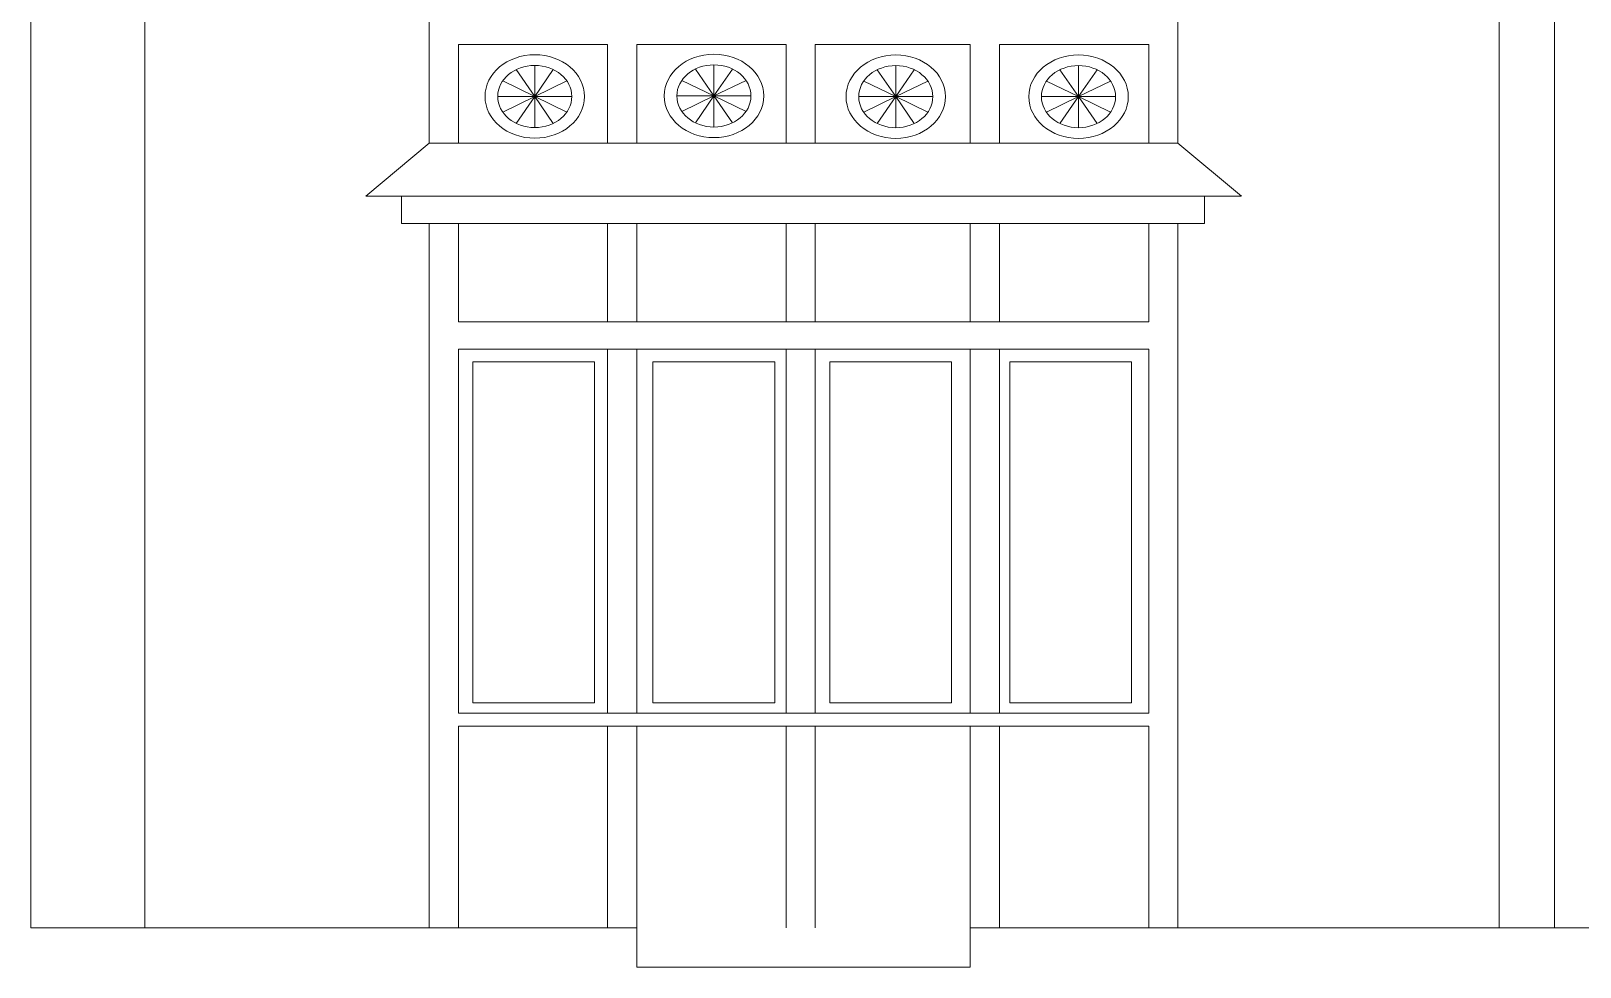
# Model space of a CAD drawing. Header units: centimetres. Extents: x -61 to 61, y -26 to 26.
# Drawn here: x -45.03 to -33.19, y 3.61 to 10.77 of the extents above; entities that cross this region are included whole.
import ezdxf

# ---------------------------------------------------------------- set-up
doc = ezdxf.new("R2010")
doc.units = ezdxf.units.CM
doc.header["$MEASUREMENT"] = 0
doc.layers.add('layer 1', color=7, linetype='Continuous')

msp = doc.modelspace()

# ---------------------------------------------------------------- linework, layer by layer
at = {"layer": 'layer 1', "color": 177, "lineweight": 9}
for points in [[(-33.3811, 15.52958), (-33.3811, 15.52958), (-33.3811, 3.91196), (-33.3811, 3.91196)], [(-41.98321, 14.50292), (-41.98321, 14.50292), (-41.98321, 9.90905), (-41.98321, 9.90905)], [(-36.25975, 14.50292), (-36.25975, 14.50292), (-36.25975, 9.90905), (-36.25975, 9.90905)], [(-44.15581, 12.63251), (-44.15581, 12.63251), (-44.15581, 3.91196), (-44.15581, 3.91196)], [(-33.80544, 12.63251), (-33.80544, 12.63251), (-33.80544, 3.91196), (-33.80544, 3.91196)], [(-41.75944, 10.66097), (-41.75944, 10.66097), (-41.75944, 9.90905), (-41.75944, 9.90905)], [(-41.75944, 10.66097), (-41.75944, 10.66097), (-40.61921, 10.66097), (-40.61921, 10.66097)], [(-40.61921, 10.66097), (-40.61921, 10.66097), (-40.61921, 9.90905), (-40.61921, 9.90905)], [(-40.39544, 10.66097), (-40.39544, 10.66097), (-40.39544, 9.90905), (-40.39544, 9.90905)], [(-40.39544, 10.66097), (-40.39544, 10.66097), (-39.25521, 10.66097), (-39.25521, 10.66097)], [(-39.25521, 10.66097), (-39.25521, 10.66097), (-39.25521, 9.90905), (-39.25521, 9.90905)], [(-39.03144, 10.66097), (-39.03144, 10.66097), (-39.03144, 9.90905), (-39.03144, 9.90905)], [(-39.03144, 10.66097), (-39.03144, 10.66097), (-37.84752, 10.66097), (-37.84752, 10.66097)], [(-37.84752, 10.66097), (-37.84752, 10.66097), (-37.84752, 9.90905), (-37.84752, 9.90905)], [(-37.62375, 10.66097), (-37.62375, 10.66097), (-37.62375, 9.90905), (-37.62375, 9.90905)], [(-37.62375, 10.66097), (-37.62375, 10.66097), (-36.48352, 10.66097), (-36.48352, 10.66097)], [(-36.48352, 10.66097), (-36.48352, 10.66097), (-36.48352, 9.90905), (-36.48352, 9.90905)], [(-41.17555, 10.26501), (-41.17555, 10.26501), (-41.31713, 10.47072), (-41.31713, 10.47072)], [(-41.17555, 10.26501), (-41.17555, 10.26501), (-41.17555, 10.50254), (-41.17555, 10.50254)], [(-41.17555, 10.26501), (-41.17555, 10.26501), (-41.03397, 10.47072), (-41.03397, 10.47072)], [(-39.80614, 10.26914), (-39.80614, 10.26914), (-39.94772, 10.47485), (-39.94772, 10.47485)], [(-39.80614, 10.26914), (-39.80614, 10.26914), (-39.80614, 10.50667), (-39.80614, 10.50667)], [(-39.80614, 10.26914), (-39.80614, 10.26914), (-39.66456, 10.47485), (-39.66456, 10.47485)], [(-38.41627, 10.26364), (-38.41627, 10.26364), (-38.55785, 10.46935), (-38.55785, 10.46935)], [(-38.41627, 10.26364), (-38.41627, 10.26364), (-38.41627, 10.50117), (-38.41627, 10.50117)], [(-38.41627, 10.26364), (-38.41627, 10.26364), (-38.27469, 10.46935), (-38.27469, 10.46935)], [(-37.01986, 10.26364), (-37.01986, 10.26364), (-37.16144, 10.46934), (-37.16144, 10.46934)], [(-37.01986, 10.26364), (-37.01986, 10.26364), (-37.16144, 10.46934), (-37.16144, 10.46934)], [(-37.01986, 10.26364), (-37.01986, 10.26364), (-37.01986, 10.50117), (-37.01986, 10.50117)], [(-37.01986, 10.26364), (-37.01986, 10.26364), (-37.01986, 10.50117), (-37.01986, 10.50117)], [(-37.01986, 10.26364), (-37.01986, 10.26364), (-36.87828, 10.46934), (-36.87828, 10.46934)], [(-37.01986, 10.26364), (-37.01986, 10.26364), (-36.87828, 10.46934), (-36.87828, 10.46934)], [(-41.17555, 10.26501), (-41.17555, 10.26501), (-41.42077, 10.38377), (-41.42077, 10.38377)], [(-41.17555, 10.26501), (-41.17555, 10.26501), (-40.93032, 10.38377), (-40.93032, 10.38377)], [(-39.80614, 10.26914), (-39.80614, 10.26914), (-40.05136, 10.38791), (-40.05136, 10.38791)], [(-39.80614, 10.26914), (-39.80614, 10.26914), (-39.56091, 10.38791), (-39.56091, 10.38791)], [(-38.41627, 10.26364), (-38.41627, 10.26364), (-38.6615, 10.38241), (-38.6615, 10.38241)], [(-38.41627, 10.26364), (-38.41627, 10.26364), (-38.17105, 10.38241), (-38.17105, 10.38241)], [(-37.01986, 10.26364), (-37.01986, 10.26364), (-37.26509, 10.3824), (-37.26509, 10.3824)], [(-37.01986, 10.26364), (-37.01986, 10.26364), (-37.26509, 10.3824), (-37.26509, 10.3824)], [(-37.01986, 10.26364), (-37.01986, 10.26364), (-36.77464, 10.3824), (-36.77464, 10.3824)], [(-37.01986, 10.26364), (-37.01986, 10.26364), (-36.77464, 10.3824), (-36.77464, 10.3824)], [(-41.17555, 10.26501), (-41.17555, 10.26501), (-41.45871, 10.26501), (-41.45871, 10.26501)], [(-41.17555, 10.26501), (-41.17555, 10.26501), (-41.42077, 10.14624), (-41.42077, 10.14624)], [(-41.17555, 10.26501), (-41.17555, 10.26501), (-41.31713, 10.0593), (-41.31713, 10.0593)], [(-41.17555, 10.26501), (-41.17555, 10.26501), (-41.17555, 10.02748), (-41.17555, 10.02748)], [(-41.17555, 10.26501), (-41.17555, 10.26501), (-41.03397, 10.0593), (-41.03397, 10.0593)], [(-41.17555, 10.26501), (-41.17555, 10.26501), (-40.93032, 10.14624), (-40.93032, 10.14624)], [(-41.17555, 10.26501), (-41.17555, 10.26501), (-40.89239, 10.26501), (-40.89239, 10.26501)], [(-39.80614, 10.26914), (-39.80614, 10.26914), (-40.0893, 10.26914), (-40.0893, 10.26914)], [(-39.80614, 10.26914), (-39.80614, 10.26914), (-40.05136, 10.15038), (-40.05136, 10.15038)], [(-39.80614, 10.26914), (-39.80614, 10.26914), (-39.94772, 10.06344), (-39.94772, 10.06344)], [(-39.80614, 10.26914), (-39.80614, 10.26914), (-39.80614, 10.03161), (-39.80614, 10.03161)], [(-39.80614, 10.26914), (-39.80614, 10.26914), (-39.66456, 10.06344), (-39.66456, 10.06344)], [(-39.80614, 10.26914), (-39.80614, 10.26914), (-39.56091, 10.15038), (-39.56091, 10.15038)], [(-39.80614, 10.26914), (-39.80614, 10.26914), (-39.52298, 10.26914), (-39.52298, 10.26914)], [(-38.41627, 10.26364), (-38.41627, 10.26364), (-38.69944, 10.26364), (-38.69944, 10.26364)], [(-38.41627, 10.26364), (-38.41627, 10.26364), (-38.6615, 10.14488), (-38.6615, 10.14488)], [(-38.41627, 10.26364), (-38.41627, 10.26364), (-38.55785, 10.05793), (-38.55785, 10.05793)], [(-38.41627, 10.26364), (-38.41627, 10.26364), (-38.41627, 10.02611), (-38.41627, 10.02611)], [(-38.41627, 10.26364), (-38.41627, 10.26364), (-38.27469, 10.05793), (-38.27469, 10.05793)], [(-38.41627, 10.26364), (-38.41627, 10.26364), (-38.17105, 10.14488), (-38.17105, 10.14488)], [(-38.41627, 10.26364), (-38.41627, 10.26364), (-38.13311, 10.26364), (-38.13311, 10.26364)], [(-37.01986, 10.26364), (-37.01986, 10.26364), (-37.30302, 10.26364), (-37.30302, 10.26364)], [(-37.01986, 10.26364), (-37.01986, 10.26364), (-37.30302, 10.26364), (-37.30302, 10.26364)], [(-37.01986, 10.26364), (-37.01986, 10.26364), (-37.26509, 10.14487), (-37.26509, 10.14487)], [(-37.01986, 10.26364), (-37.01986, 10.26364), (-37.26509, 10.14487), (-37.26509, 10.14487)], [(-37.01986, 10.26364), (-37.01986, 10.26364), (-37.16144, 10.05793), (-37.16144, 10.05793)], [(-37.01986, 10.26364), (-37.01986, 10.26364), (-37.16144, 10.05793), (-37.16144, 10.05793)], [(-37.01986, 10.26364), (-37.01986, 10.26364), (-37.01986, 10.0261), (-37.01986, 10.0261)], [(-37.01986, 10.26364), (-37.01986, 10.26364), (-36.87828, 10.05793), (-36.87828, 10.05793)], [(-37.01986, 10.26364), (-37.01986, 10.26364), (-36.77464, 10.14487), (-36.77464, 10.14487)], [(-37.01986, 10.26364), (-37.01986, 10.26364), (-36.7367, 10.26364), (-36.7367, 10.26364)], [(-37.01986, 10.26364), (-37.01986, 10.26364), (-37.01986, 10.0261), (-37.01986, 10.0261)], [(-37.01986, 10.26364), (-37.01986, 10.26364), (-36.87828, 10.05793), (-36.87828, 10.05793)], [(-37.01986, 10.26364), (-37.01986, 10.26364), (-36.77464, 10.14487), (-36.77464, 10.14487)], [(-37.01986, 10.26364), (-37.01986, 10.26364), (-36.7367, 10.26364), (-36.7367, 10.26364)], [(-36.25975, 9.90905), (-36.25975, 9.90905), (-35.77481, 9.50226), (-35.77481, 9.50226)], [(-36.25975, 9.90905), (-36.25975, 9.90905), (-35.77481, 9.50226), (-35.77481, 9.50226)], [(-41.98321, 4.70015), (-41.98321, 4.70015), (-41.98321, 9.29402), (-41.98321, 9.29402)], [(-41.75944, 8.5421), (-41.75944, 8.5421), (-41.75944, 9.29402), (-41.75944, 9.29402)], [(-40.61921, 8.5421), (-40.61921, 8.5421), (-40.61921, 9.29402), (-40.61921, 9.29402)], [(-40.39544, 8.5421), (-40.39544, 8.5421), (-40.39544, 9.29402), (-40.39544, 9.29402)], [(-39.25521, 8.5421), (-39.25521, 8.5421), (-39.25521, 9.29402), (-39.25521, 9.29402)], [(-39.03144, 8.5421), (-39.03144, 8.5421), (-39.03144, 9.29402), (-39.03144, 9.29402)], [(-37.84752, 8.5421), (-37.84752, 8.5421), (-37.84752, 9.29402), (-37.84752, 9.29402)], [(-37.62375, 8.5421), (-37.62375, 8.5421), (-37.62375, 9.29402), (-37.62375, 9.29402)], [(-36.48352, 8.5421), (-36.48352, 8.5421), (-36.48352, 9.29402), (-36.48352, 9.29402)], [(-36.25975, 4.70015), (-36.25975, 4.70015), (-36.25975, 9.29402), (-36.25975, 9.29402)], [(-41.75944, 8.5421), (-41.75944, 8.5421), (-36.48352, 8.5421), (-36.48352, 8.5421)], [(-41.75944, 6.56366), (-41.75944, 6.56366), (-41.75944, 8.33311), (-41.75944, 8.33311)], [(-41.75944, 8.33311), (-41.75944, 8.33311), (-36.48352, 8.33311), (-36.48352, 8.33311)], [(-40.61921, 6.56366), (-40.61921, 6.56366), (-40.61921, 8.33311), (-40.61921, 8.33311)], [(-40.39544, 6.56366), (-40.39544, 6.56366), (-40.39544, 8.33311), (-40.39544, 8.33311)], [(-39.25521, 6.56366), (-39.25521, 6.56366), (-39.25521, 8.33311), (-39.25521, 8.33311)], [(-39.03144, 6.56366), (-39.03144, 6.56366), (-39.03144, 8.33311), (-39.03144, 8.33311)], [(-37.84752, 6.56366), (-37.84752, 6.56366), (-37.84752, 8.33311), (-37.84752, 8.33311)], [(-37.62375, 6.56366), (-37.62375, 6.56366), (-37.62375, 8.33311), (-37.62375, 8.33311)], [(-36.48352, 6.56366), (-36.48352, 6.56366), (-36.48352, 8.33311), (-36.48352, 8.33311)], [(-41.75944, 6.56366), (-41.75944, 6.56366), (-41.75944, 6.45023), (-41.75944, 6.45023)], [(-40.61921, 6.56366), (-40.61921, 6.56366), (-40.61921, 6.45023), (-40.61921, 6.45023)], [(-40.39544, 6.56366), (-40.39544, 6.56366), (-40.39544, 6.45023), (-40.39544, 6.45023)], [(-39.25521, 6.56366), (-39.25521, 6.56366), (-39.25521, 6.45023), (-39.25521, 6.45023)], [(-39.03144, 6.56366), (-39.03144, 6.56366), (-39.03144, 6.45023), (-39.03144, 6.45023)], [(-37.84752, 6.56366), (-37.84752, 6.56366), (-37.84752, 6.45023), (-37.84752, 6.45023)], [(-37.84752, 6.56366), (-37.84752, 6.56366), (-37.84752, 6.45023), (-37.84752, 6.45023)], [(-37.62375, 6.56366), (-37.62375, 6.56366), (-37.62375, 6.45023), (-37.62375, 6.45023)], [(-37.62375, 6.56366), (-37.62375, 6.56366), (-37.62375, 6.45023), (-37.62375, 6.45023)], [(-36.48352, 6.56366), (-36.48352, 6.56366), (-36.48352, 6.45023), (-36.48352, 6.45023)], [(-36.48352, 6.56366), (-36.48352, 6.56366), (-36.48352, 6.45023), (-36.48352, 6.45023)], [(-41.75944, 5.55175), (-41.75944, 5.55175), (-41.75944, 6.45023), (-41.75944, 6.45023)], [(-40.61921, 5.55175), (-40.61921, 5.55175), (-40.61921, 6.45023), (-40.61921, 6.45023)], [(-40.39544, 5.55175), (-40.39544, 5.55175), (-40.39544, 6.45023), (-40.39544, 6.45023)], [(-39.25521, 5.55175), (-39.25521, 5.55175), (-39.25521, 6.45023), (-39.25521, 6.45023)], [(-39.03144, 5.55175), (-39.03144, 5.55175), (-39.03144, 6.45023), (-39.03144, 6.45023)], [(-37.84752, 5.55175), (-37.84752, 5.55175), (-37.84752, 6.45023), (-37.84752, 6.45023)], [(-37.62375, 5.55175), (-37.62375, 5.55175), (-37.62375, 6.45023), (-37.62375, 6.45023)], [(-36.48352, 5.55175), (-36.48352, 5.55175), (-36.48352, 6.45023), (-36.48352, 6.45023)], [(-41.75944, 5.55175), (-41.75944, 5.55175), (-36.48352, 5.55175), (-36.48352, 5.55175)], [(-41.75944, 4.70015), (-41.75944, 4.70015), (-41.75944, 5.45276), (-41.75944, 5.45276)], [(-41.75944, 5.45276), (-41.75944, 5.45276), (-36.48352, 5.45276), (-36.48352, 5.45276)], [(-40.61921, 3.91196), (-40.61921, 3.91196), (-40.61921, 5.45276), (-40.61921, 5.45276)], [(-40.39544, 3.91196), (-40.39544, 3.91196), (-40.39544, 5.45276), (-40.39544, 5.45276)], [(-39.25521, 4.0463), (-39.25521, 4.0463), (-39.25521, 5.45276), (-39.25521, 5.45276)], [(-39.03144, 4.0005), (-39.03144, 4.0005), (-39.03144, 5.45276), (-39.03144, 5.45276)], [(-37.84752, 3.91196), (-37.84752, 3.91196), (-37.84752, 5.45276), (-37.84752, 5.45276)], [(-37.62375, 3.91196), (-37.62375, 3.91196), (-37.62375, 5.45276), (-37.62375, 5.45276)], [(-36.48352, 4.70015), (-36.48352, 4.70015), (-36.48352, 5.45276), (-36.48352, 5.45276)], [(-41.98321, 4.70015), (-41.98321, 4.70015), (-41.98321, 3.91196), (-41.98321, 3.91196)], [(-41.75944, 4.70015), (-41.75944, 4.70015), (-41.75944, 3.91196), (-41.75944, 3.91196)], [(-36.48352, 4.70015), (-36.48352, 4.70015), (-36.48352, 3.91196), (-36.48352, 3.91196)], [(-36.25975, 4.70015), (-36.25975, 4.70015), (-36.25975, 3.91196), (-36.25975, 3.91196)], [(-39.25521, 4.0463), (-39.25521, 4.0463), (-39.25521, 3.91196), (-39.25521, 3.91196)], [(-39.03144, 4.0005), (-39.03144, 4.0005), (-39.03144, 3.91196), (-39.03144, 3.91196)]]:
    msp.add_open_spline(points, degree=3, dxfattribs=at)
at = {"layer": 'layer 1', "color": 250, "lineweight": 9}
for points in [[(-45.02587, 14.72682), (-45.02587, 14.72682), (-45.02587, 3.91196), (-45.02587, 3.91196)], [(-45.02588, 3.91196), (-45.02588, 3.91196), (-40.39543, 3.91196), (-40.39543, 3.91196)], [(-40.39543, 3.91196), (-40.39543, 3.91196), (-40.39543, 3.61196), (-40.39543, 3.61196)], [(-37.84752, 3.91196), (-37.84752, 3.91196), (-32.72496, 3.91196), (-32.72496, 3.91196)], [(-37.84752, 3.91196), (-37.84752, 3.91196), (-37.84752, 3.61196), (-37.84752, 3.61196)], [(-40.39543, 3.61196), (-40.39543, 3.61196), (-37.84752, 3.61196), (-37.84752, 3.61196)]]:
    msp.add_open_spline(points, degree=3, dxfattribs=at)
at = {"layer": 'layer 1', "color": 177, "lineweight": 9}
for points, knots in [([(-41.17555, 9.94604), (-40.96555, 9.94604), (-40.79531, 10.08885), (-40.79531, 10.26501), (-40.79531, 10.26501), (-40.79531, 10.44117), (-40.96555, 10.58398), (-41.17555, 10.58398), (-41.17555, 10.58398), (-41.38555, 10.58398), (-41.55579, 10.44117), (-41.55579, 10.26501), (-41.55579, 10.26501), (-41.55579, 10.08885), (-41.38555, 9.94604), (-41.17555, 9.94604)], [0, 0, 0, 0, 0.2, 0.2, 0.2, 0.2, 0.4, 0.4, 0.4, 0.4, 0.6, 0.6, 0.6, 0.6, 1, 1, 1, 1]), ([(-39.80614, 9.95018), (-39.59614, 9.95018), (-39.4259, 10.09298), (-39.4259, 10.26914), (-39.4259, 10.26914), (-39.4259, 10.44531), (-39.59614, 10.58811), (-39.80614, 10.58811), (-39.80614, 10.58811), (-40.01614, 10.58811), (-40.18638, 10.44531), (-40.18638, 10.26914), (-40.18638, 10.26914), (-40.18638, 10.09298), (-40.01614, 9.95018), (-39.80614, 9.95018)], [0, 0, 0, 0, 0.2, 0.2, 0.2, 0.2, 0.4, 0.4, 0.4, 0.4, 0.6, 0.6, 0.6, 0.6, 1, 1, 1, 1]), ([(-38.41627, 9.94467), (-38.20627, 9.94467), (-38.03603, 10.08748), (-38.03603, 10.26364), (-38.03603, 10.26364), (-38.03603, 10.4398), (-38.20627, 10.58261), (-38.41627, 10.58261), (-38.41627, 10.58261), (-38.62628, 10.58261), (-38.79652, 10.4398), (-38.79652, 10.26364), (-38.79652, 10.26364), (-38.79652, 10.08748), (-38.62628, 9.94467), (-38.41627, 9.94467)], [0, 0, 0, 0, 0.2, 0.2, 0.2, 0.2, 0.4, 0.4, 0.4, 0.4, 0.6, 0.6, 0.6, 0.6, 1, 1, 1, 1]), ([(-37.01986, 9.94467), (-36.80986, 9.94467), (-36.63962, 10.08747), (-36.63962, 10.26364), (-36.63962, 10.26364), (-36.63962, 10.4398), (-36.80986, 10.5826), (-37.01986, 10.5826), (-37.01986, 10.5826), (-37.22986, 10.5826), (-37.4001, 10.4398), (-37.4001, 10.26364), (-37.4001, 10.26364), (-37.4001, 10.08747), (-37.22986, 9.94467), (-37.01986, 9.94467)], [0, 0, 0, 0, 0.2, 0.2, 0.2, 0.2, 0.4, 0.4, 0.4, 0.4, 0.6, 0.6, 0.6, 0.6, 1, 1, 1, 1]), ([(-37.01986, 9.94467), (-36.80986, 9.94467), (-36.63962, 10.08747), (-36.63962, 10.26364), (-36.63962, 10.26364), (-36.63962, 10.4398), (-36.80986, 10.5826), (-37.01986, 10.5826), (-37.01986, 10.5826), (-37.22986, 10.5826), (-37.4001, 10.4398), (-37.4001, 10.26364), (-37.4001, 10.26364), (-37.4001, 10.08747), (-37.22986, 9.94467), (-37.01986, 9.94467)], [0, 0, 0, 0, 0.2, 0.2, 0.2, 0.2, 0.4, 0.4, 0.4, 0.4, 0.6, 0.6, 0.6, 0.6, 1, 1, 1, 1]), ([(-41.17555, 10.02748), (-41.01917, 10.02748), (-40.89239, 10.13383), (-40.89239, 10.26501), (-40.89239, 10.26501), (-40.89239, 10.39619), (-41.01917, 10.50254), (-41.17555, 10.50254), (-41.17555, 10.50254), (-41.33193, 10.50254), (-41.45871, 10.39619), (-41.45871, 10.26501), (-41.45871, 10.26501), (-41.45871, 10.13383), (-41.33193, 10.02748), (-41.17555, 10.02748)], [0, 0, 0, 0, 0.2, 0.2, 0.2, 0.2, 0.4, 0.4, 0.4, 0.4, 0.6, 0.6, 0.6, 0.6, 1, 1, 1, 1]), ([(-39.80614, 10.03161), (-39.64976, 10.03161), (-39.52298, 10.13796), (-39.52298, 10.26914), (-39.52298, 10.26914), (-39.52298, 10.40033), (-39.64976, 10.50667), (-39.80614, 10.50667), (-39.80614, 10.50667), (-39.96252, 10.50667), (-40.0893, 10.40033), (-40.0893, 10.26914), (-40.0893, 10.26914), (-40.0893, 10.13796), (-39.96252, 10.03161), (-39.80614, 10.03161)], [0, 0, 0, 0, 0.2, 0.2, 0.2, 0.2, 0.4, 0.4, 0.4, 0.4, 0.6, 0.6, 0.6, 0.6, 1, 1, 1, 1]), ([(-38.41627, 10.02611), (-38.25989, 10.02611), (-38.13311, 10.13246), (-38.13311, 10.26364), (-38.13311, 10.26364), (-38.13311, 10.39482), (-38.25989, 10.50117), (-38.41627, 10.50117), (-38.41627, 10.50117), (-38.57266, 10.50117), (-38.69944, 10.39482), (-38.69944, 10.26364), (-38.69944, 10.26364), (-38.69944, 10.13246), (-38.57266, 10.02611), (-38.41627, 10.02611)], [0, 0, 0, 0, 0.2, 0.2, 0.2, 0.2, 0.4, 0.4, 0.4, 0.4, 0.6, 0.6, 0.6, 0.6, 1, 1, 1, 1]), ([(-37.01986, 10.0261), (-36.86348, 10.0261), (-36.7367, 10.13245), (-36.7367, 10.26364), (-36.7367, 10.26364), (-36.7367, 10.39482), (-36.86348, 10.50117), (-37.01986, 10.50117), (-37.01986, 10.50117), (-37.17624, 10.50117), (-37.30302, 10.39482), (-37.30302, 10.26364), (-37.30302, 10.26364), (-37.30302, 10.13245), (-37.17624, 10.0261), (-37.01986, 10.0261)], [0, 0, 0, 0, 0.2, 0.2, 0.2, 0.2, 0.4, 0.4, 0.4, 0.4, 0.6, 0.6, 0.6, 0.6, 1, 1, 1, 1]), ([(-37.01986, 10.0261), (-36.86348, 10.0261), (-36.7367, 10.13245), (-36.7367, 10.26364), (-36.7367, 10.26364), (-36.7367, 10.39482), (-36.86348, 10.50117), (-37.01986, 10.50117), (-37.01986, 10.50117), (-37.17624, 10.50117), (-37.30302, 10.39482), (-37.30302, 10.26364), (-37.30302, 10.26364), (-37.30302, 10.13245), (-37.17624, 10.0261), (-37.01986, 10.0261)], [0, 0, 0, 0, 0.2, 0.2, 0.2, 0.2, 0.4, 0.4, 0.4, 0.4, 0.6, 0.6, 0.6, 0.6, 1, 1, 1, 1]), ([(-41.98321, 9.90905), (-41.98321, 9.90905), (-42.46621, 9.50388), (-42.46621, 9.50388), (-42.46621, 9.50388), (-42.46621, 9.50388), (-35.77675, 9.50388), (-35.77675, 9.50388)], [0, 0, 0, 0, 0.33333333, 0.33333333, 0.33333333, 0.33333333, 1, 1, 1, 1]), ([(-41.98321, 9.90905), (-41.98321, 9.90905), (-37.62375, 9.90905), (-37.62375, 9.90905), (-37.62375, 9.90905), (-37.62375, 9.90905), (-36.25975, 9.90905), (-36.25975, 9.90905)], [0, 0, 0, 0, 0.33333333, 0.33333333, 0.33333333, 0.33333333, 1, 1, 1, 1]), ([(-42.19303, 9.50388), (-42.19303, 9.50388), (-42.19303, 9.29402), (-42.19303, 9.29402), (-42.19303, 9.29402), (-42.19303, 9.29402), (-36.05664, 9.29402), (-36.05664, 9.29402), (-36.05664, 9.29402), (-36.05664, 9.29402), (-36.05664, 9.50388), (-36.05664, 9.50388)], [0, 0, 0, 0, 0.25, 0.25, 0.25, 0.25, 0.5, 0.5, 0.5, 0.5, 1, 1, 1, 1])]:
    msp.add_open_spline(points, degree=3, knots=knots, dxfattribs=at)
at = {"layer": 'layer 1', "color": 242, "lineweight": 9}
for points in [[(-41.64877, 8.23819), (-41.64877, 8.23819), (-40.71782, 8.23819), (-40.71782, 8.23819), (-40.71782, 8.23819), (-40.71782, 8.23819), (-40.71782, 5.63143), (-40.71782, 5.63143), (-40.71782, 5.63143), (-40.71782, 5.63143), (-41.64877, 5.63143), (-41.64877, 5.63143), (-41.64877, 5.63143), (-41.64877, 5.63143), (-41.64877, 8.23819), (-41.64877, 8.23819)], [(-40.27201, 8.23819), (-40.27201, 8.23819), (-39.34106, 8.23819), (-39.34106, 8.23819), (-39.34106, 8.23819), (-39.34106, 8.23819), (-39.34106, 5.63143), (-39.34106, 5.63143), (-39.34106, 5.63143), (-39.34106, 5.63143), (-40.27201, 5.63143), (-40.27201, 5.63143), (-40.27201, 5.63143), (-40.27201, 5.63143), (-40.27201, 8.23819), (-40.27201, 8.23819)], [(-38.92148, 8.23819), (-38.92148, 8.23819), (-37.99053, 8.23819), (-37.99053, 8.23819), (-37.99053, 8.23819), (-37.99053, 8.23819), (-37.99053, 5.63143), (-37.99053, 5.63143), (-37.99053, 5.63143), (-37.99053, 5.63143), (-38.92148, 5.63143), (-38.92148, 5.63143), (-38.92148, 5.63143), (-38.92148, 5.63143), (-38.92148, 8.23819), (-38.92148, 8.23819)], [(-37.54472, 8.23819), (-37.54472, 8.23819), (-36.61377, 8.23819), (-36.61377, 8.23819), (-36.61377, 8.23819), (-36.61377, 8.23819), (-36.61377, 5.63143), (-36.61377, 5.63143), (-36.61377, 5.63143), (-36.61377, 5.63143), (-37.54472, 5.63143), (-37.54472, 5.63143), (-37.54472, 5.63143), (-37.54472, 5.63143), (-37.54472, 8.23819), (-37.54472, 8.23819)], [(-37.54472, 8.23819), (-37.54472, 8.23819), (-36.61377, 8.23819), (-36.61377, 8.23819), (-36.61377, 8.23819), (-36.61377, 8.23819), (-36.61377, 5.63143), (-36.61377, 5.63143), (-36.61377, 5.63143), (-36.61377, 5.63143), (-37.54472, 5.63143), (-37.54472, 5.63143), (-37.54472, 5.63143), (-37.54472, 5.63143), (-37.54472, 8.23819), (-37.54472, 8.23819)]]:
    msp.add_open_spline(points, degree=3, knots=[0, 0, 0, 0, 0.2, 0.2, 0.2, 0.2, 0.4, 0.4, 0.4, 0.4, 0.6, 0.6, 0.6, 0.6, 1, 1, 1, 1], dxfattribs=at)

doc.saveas('drawing.dxf')
